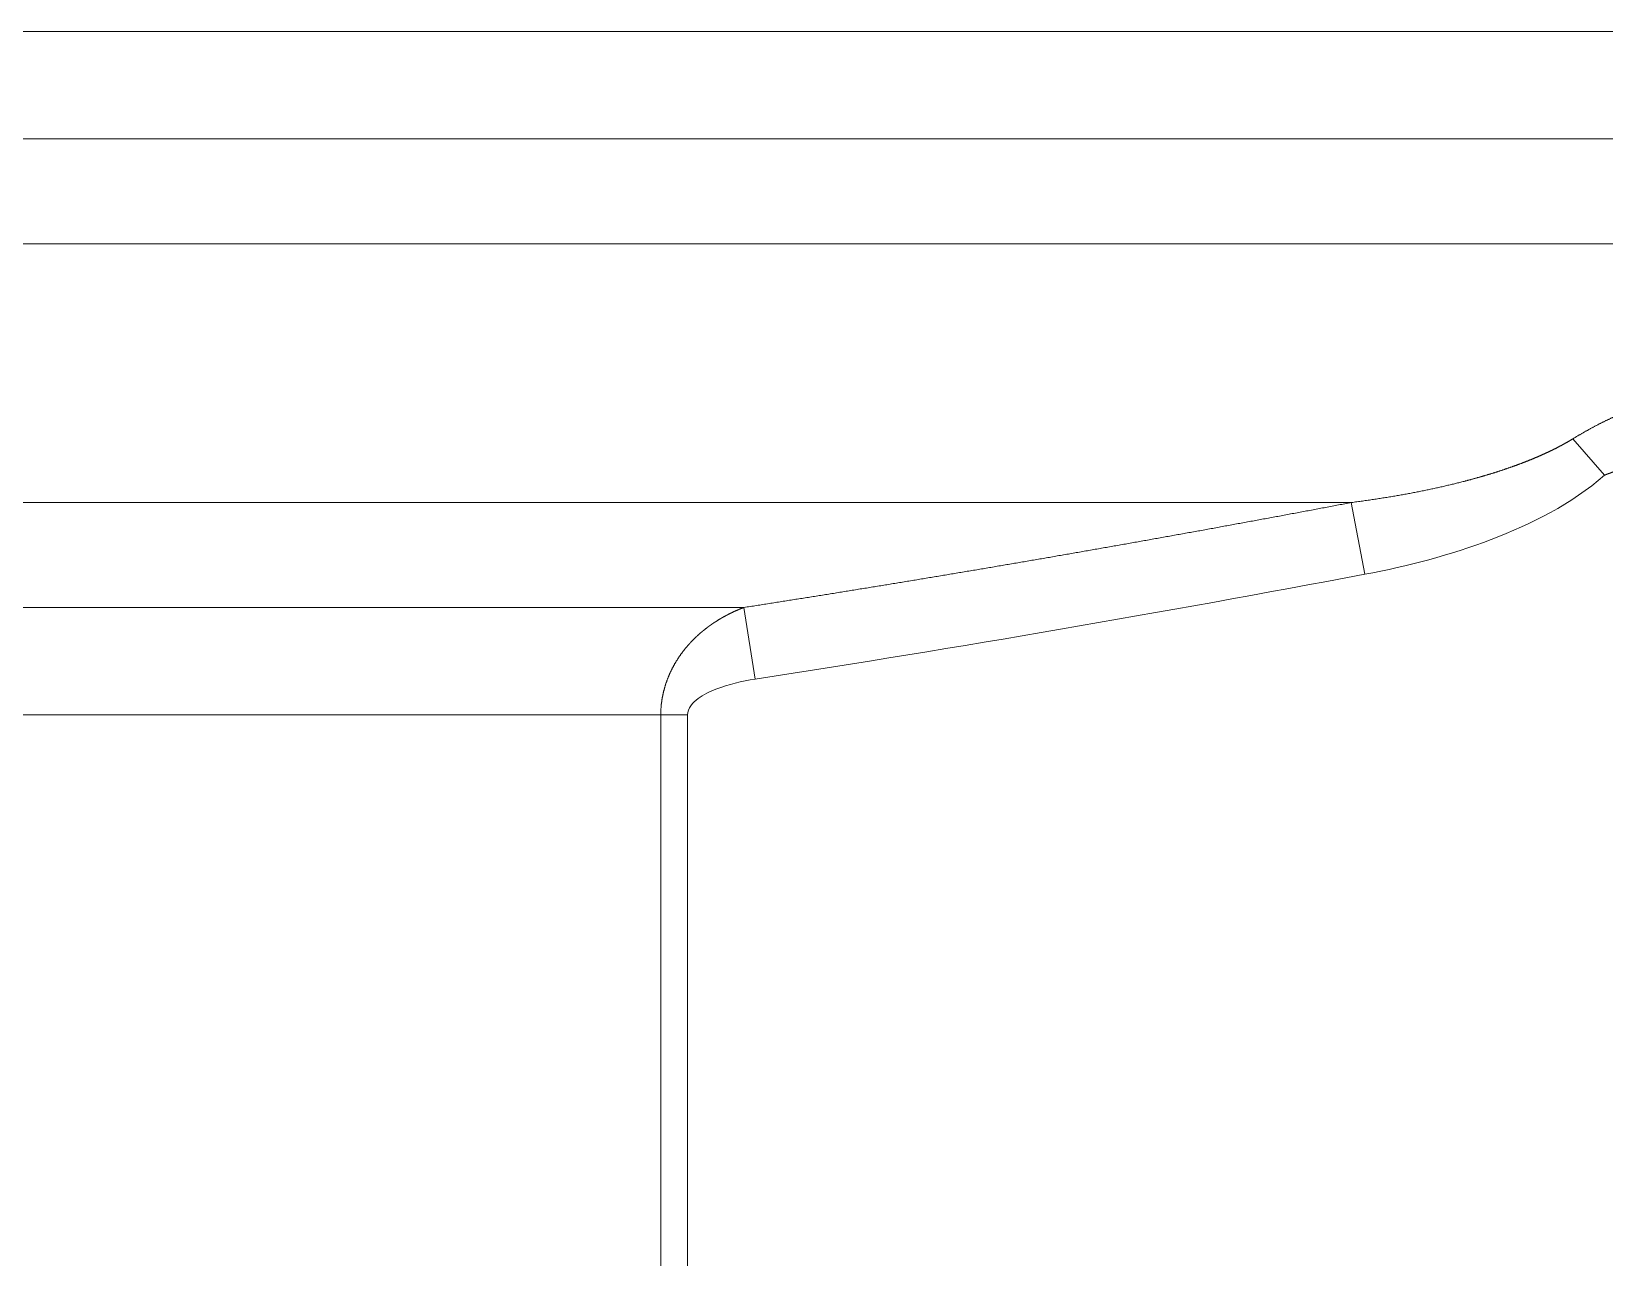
# Model space of a CAD drawing. Header units: millimetres. Extents: x 4664 to 8864, y -38 to 2932.
# Drawn here: x 7886.99 to 7904.46, y 1834.9 to 1848.52 of the extents above; entities that cross this region are included whole.
import ezdxf

# ---------------------------------------------------------------- set-up
doc = ezdxf.new("R2010")
doc.units = ezdxf.units.MM

msp = doc.modelspace()

# ---------------------------------------------------------------- linework, layer by layer
at = {"lineweight": 5}
for p, q in [((7872.896, 1848.517), (7926.477, 1848.517)), ((7874.09, 1847.323), (7926.065, 1847.323)), ((7873.117, 1846.158), (7929.4, 1846.158)), ((7904.457, 1843.588), (7904.105, 1843.992)), ((7873.117, 1843.285), (7901.645, 1843.285)), ((7901.796, 1842.488), (7901.645, 1843.285)), ((7894.902, 1842.119), (7874.09, 1842.119)), ((7894.902, 1842.119), (7895.025, 1841.323)), ((7872.896, 1840.925), (7894.275, 1840.925)), ((7893.978, 1840.925), (7893.978, 1829.869)), ((7894.275, 1829.869), (7894.275, 1840.925))]:
    msp.add_line(p, q, dxfattribs=at)
for points, knots in [([(7907.534, 1844.199), (7907.532, 1844.2), (7907.527, 1844.203), (7907.519, 1844.206), (7907.511, 1844.209), (7907.504, 1844.212), (7907.496, 1844.215), (7907.488, 1844.218), (7907.481, 1844.221), (7907.473, 1844.224), (7907.465, 1844.227), (7907.457, 1844.231), (7907.449, 1844.234), (7907.442, 1844.237), (7907.434, 1844.24), (7907.426, 1844.243), (7907.418, 1844.246), (7907.41, 1844.249), (7907.402, 1844.251), (7907.394, 1844.254), (7907.386, 1844.257), (7907.378, 1844.26), (7907.37, 1844.263), (7907.362, 1844.266), (7907.354, 1844.269), (7907.346, 1844.272), (7907.338, 1844.275), (7907.33, 1844.277), (7907.322, 1844.28), (7907.314, 1844.283), (7907.306, 1844.286), (7907.298, 1844.289), (7907.289, 1844.291), (7907.281, 1844.294), (7907.273, 1844.297), (7907.265, 1844.3), (7907.257, 1844.302), (7907.248, 1844.305), (7907.24, 1844.308), (7907.232, 1844.31), (7907.223, 1844.313), (7907.215, 1844.316), (7907.207, 1844.318), (7907.198, 1844.321), (7907.19, 1844.323), (7907.182, 1844.326), (7907.173, 1844.329), (7907.165, 1844.331), (7907.157, 1844.334), (7907.148, 1844.336), (7907.14, 1844.339), (7907.131, 1844.341), (7907.123, 1844.344), (7907.114, 1844.346), (7907.106, 1844.349), (7907.097, 1844.351), (7907.089, 1844.353), (7907.08, 1844.356), (7907.071, 1844.358), (7907.063, 1844.36), (7907.054, 1844.363), (7907.046, 1844.365), (7907.037, 1844.367), (7907.028, 1844.37), (7907.02, 1844.372), (7907.011, 1844.374), (7907.002, 1844.377), (7906.993, 1844.379), (7906.985, 1844.381), (7906.976, 1844.383), (7906.967, 1844.385), (7906.958, 1844.388), (7906.95, 1844.39), (7906.941, 1844.392), (7906.932, 1844.394), (7906.923, 1844.396), (7906.914, 1844.398), (7906.905, 1844.4), (7906.896, 1844.403), (7906.888, 1844.405), (7906.879, 1844.407), (7906.87, 1844.409), (7906.861, 1844.411), (7906.852, 1844.413), (7906.843, 1844.415), (7906.834, 1844.417), (7906.825, 1844.419), (7906.816, 1844.421), (7906.807, 1844.422), (7906.798, 1844.424), (7906.789, 1844.426), (7906.78, 1844.428), (7906.77, 1844.43), (7906.761, 1844.432), (7906.752, 1844.434), (7906.743, 1844.435), (7906.734, 1844.437), (7906.691, 1844.445), (7906.615, 1844.459), (7906.505, 1844.476), (7906.396, 1844.491), (7906.287, 1844.502), (7906.179, 1844.51), (7906.072, 1844.516), (7905.964, 1844.519), (7905.888, 1844.518), (7905.843, 1844.518), (7905.827, 1844.517), (7905.812, 1844.517), (7905.797, 1844.516), (7905.782, 1844.516), (7905.767, 1844.515), (7905.752, 1844.515), (7905.737, 1844.514), (7905.722, 1844.513), (7905.707, 1844.513), (7905.692, 1844.512), (7905.677, 1844.511), (7905.662, 1844.51), (7905.648, 1844.509), (7905.633, 1844.508), (7905.618, 1844.506), (7905.603, 1844.505), (7905.589, 1844.504), (7905.574, 1844.503), (7905.56, 1844.501), (7905.545, 1844.5), (7905.53, 1844.498), (7905.516, 1844.497), (7905.502, 1844.495), (7905.487, 1844.493), (7905.473, 1844.492), (7905.458, 1844.49), (7905.444, 1844.488), (7905.43, 1844.486), (7905.415, 1844.484), (7905.401, 1844.482), (7905.387, 1844.48), (7905.373, 1844.478), (7905.359, 1844.475), (7905.345, 1844.473), (7905.331, 1844.471), (7905.317, 1844.468), (7905.303, 1844.466), (7905.289, 1844.464), (7905.275, 1844.461), (7905.261, 1844.458), (7905.247, 1844.456), (7905.233, 1844.453), (7905.219, 1844.45), (7905.205, 1844.447), (7905.192, 1844.444), (7905.178, 1844.441), (7905.164, 1844.438), (7905.151, 1844.435), (7905.137, 1844.432), (7905.123, 1844.429), (7905.11, 1844.426), (7905.096, 1844.422), (7905.083, 1844.419), (7905.069, 1844.415), (7905.056, 1844.412), (7905.043, 1844.408), (7905.029, 1844.405), (7905.016, 1844.401), (7905.002, 1844.397), (7904.989, 1844.394), (7904.976, 1844.39), (7904.963, 1844.386), (7904.949, 1844.382), (7904.936, 1844.378), (7904.923, 1844.374), (7904.91, 1844.37), (7904.897, 1844.365), (7904.884, 1844.361), (7904.871, 1844.357), (7904.858, 1844.353), (7904.845, 1844.348), (7904.832, 1844.344), (7904.819, 1844.339), (7904.806, 1844.335), (7904.793, 1844.33), (7904.78, 1844.325), (7904.767, 1844.321), (7904.755, 1844.316), (7904.742, 1844.311), (7904.729, 1844.306), (7904.716, 1844.301), (7904.704, 1844.296), (7904.691, 1844.291), (7904.678, 1844.286), (7904.666, 1844.281), (7904.653, 1844.276), (7904.64, 1844.27), (7904.628, 1844.265), (7904.615, 1844.26), (7904.603, 1844.254), (7904.59, 1844.249), (7904.578, 1844.243), (7904.565, 1844.238), (7904.553, 1844.232), (7904.54, 1844.227), (7904.528, 1844.221), (7904.516, 1844.215), (7904.503, 1844.209), (7904.491, 1844.203), (7904.479, 1844.197), (7904.466, 1844.192), (7904.454, 1844.186), (7904.442, 1844.179), (7904.43, 1844.173), (7904.417, 1844.167), (7904.405, 1844.161), (7904.393, 1844.155), (7904.381, 1844.149), (7904.369, 1844.142), (7904.357, 1844.136), (7904.344, 1844.129), (7904.332, 1844.123), (7904.32, 1844.116), (7904.308, 1844.11), (7904.296, 1844.103), (7904.284, 1844.097), (7904.272, 1844.09), (7904.26, 1844.083), (7904.248, 1844.076), (7904.236, 1844.07), (7904.224, 1844.063), (7904.212, 1844.056), (7904.2, 1844.049), (7904.188, 1844.042), (7904.176, 1844.035), (7904.165, 1844.028), (7904.153, 1844.021), (7904.141, 1844.014), (7904.129, 1844.007), (7904.117, 1844), (7904.109, 1843.995), (7904.105, 1843.992)], [0, 0, 0, 0, 0.002507, 0.005016, 0.007526, 0.010038, 0.012552, 0.015067, 0.017584, 0.020103, 0.022624, 0.025146, 0.027671, 0.030197, 0.032725, 0.035254, 0.037786, 0.040319, 0.042854, 0.045391, 0.047929, 0.05047, 0.053013, 0.055557, 0.058103, 0.060651, 0.063201, 0.065753, 0.068307, 0.070863, 0.07342, 0.07598, 0.078542, 0.081105, 0.083671, 0.086238, 0.088808, 0.091379, 0.093953, 0.096528, 0.099106, 0.101685, 0.104267, 0.10685, 0.109436, 0.112024, 0.114614, 0.117205, 0.119799, 0.122396, 0.124994, 0.127594, 0.130197, 0.132801, 0.135408, 0.138017, 0.140628, 0.143241, 0.145856, 0.148474, 0.151094, 0.153716, 0.15634, 0.158966, 0.161595, 0.164226, 0.166859, 0.169494, 0.172131, 0.174771, 0.177413, 0.180058, 0.182705, 0.185354, 0.188005, 0.190658, 0.193314, 0.195973, 0.198633, 0.201296, 0.203961, 0.206629, 0.209299, 0.211972, 0.214646, 0.217323, 0.220003, 0.222685, 0.225369, 0.228056, 0.230746, 0.233437, 0.236131, 0.238828, 0.241527, 0.244229, 0.246933, 0.249639, 0.282019, 0.314044, 0.34573, 0.377091, 0.408141, 0.438899, 0.469379, 0.499599, 0.503922, 0.508233, 0.512533, 0.516822, 0.521101, 0.525368, 0.529625, 0.533871, 0.538107, 0.542332, 0.546546, 0.55075, 0.554944, 0.559127, 0.5633, 0.567463, 0.571615, 0.575758, 0.57989, 0.584013, 0.588125, 0.592228, 0.596321, 0.600404, 0.604477, 0.608541, 0.612595, 0.61664, 0.620675, 0.624701, 0.628718, 0.632725, 0.636723, 0.640712, 0.644692, 0.648663, 0.652626, 0.656579, 0.660524, 0.664459, 0.668387, 0.672305, 0.676216, 0.680117, 0.684011, 0.687896, 0.691773, 0.695642, 0.699503, 0.703356, 0.707201, 0.711038, 0.714867, 0.718689, 0.722503, 0.726309, 0.730108, 0.7339, 0.737684, 0.741461, 0.745231, 0.748994, 0.75275, 0.7565, 0.760242, 0.763977, 0.767706, 0.771428, 0.775144, 0.778854, 0.782557, 0.786253, 0.789944, 0.793628, 0.797307, 0.80098, 0.804646, 0.808307, 0.811963, 0.815613, 0.819257, 0.822896, 0.82653, 0.830158, 0.833781, 0.8374, 0.841013, 0.844622, 0.848225, 0.851824, 0.855419, 0.859009, 0.862594, 0.866175, 0.869752, 0.873325, 0.876894, 0.880459, 0.88402, 0.887577, 0.891131, 0.894681, 0.898227, 0.90177, 0.90531, 0.908847, 0.912381, 0.915911, 0.919439, 0.922964, 0.926486, 0.930006, 0.933523, 0.937037, 0.94055, 0.94406, 0.947568, 0.951074, 0.954578, 0.95808, 0.96158, 0.965079, 0.968577, 0.972073, 0.975567, 0.97906, 0.982553, 0.986044, 0.989534, 0.993023, 0.996512, 1, 1, 1, 1]), ([(7904.105, 1843.992), (7904.103, 1843.991), (7904.099, 1843.989), (7904.093, 1843.985), (7904.088, 1843.982), (7904.082, 1843.978), (7904.076, 1843.975), (7904.07, 1843.971), (7904.063, 1843.967), (7904.057, 1843.964), (7904.051, 1843.96), (7904.045, 1843.957), (7904.039, 1843.953), (7904.033, 1843.95), (7904.026, 1843.946), (7904.02, 1843.943), (7904.014, 1843.939), (7904.007, 1843.936), (7904.001, 1843.932), (7903.995, 1843.929), (7903.988, 1843.925), (7903.982, 1843.922), (7903.975, 1843.918), (7903.969, 1843.915), (7903.962, 1843.911), (7903.955, 1843.908), (7903.949, 1843.904), (7903.942, 1843.901), (7903.935, 1843.897), (7903.929, 1843.894), (7903.922, 1843.89), (7903.915, 1843.887), (7903.908, 1843.883), (7903.901, 1843.88), (7903.894, 1843.877), (7903.887, 1843.873), (7903.881, 1843.87), (7903.874, 1843.866), (7903.866, 1843.863), (7903.859, 1843.859), (7903.852, 1843.856), (7903.845, 1843.853), (7903.838, 1843.849), (7903.831, 1843.846), (7903.824, 1843.842), (7903.816, 1843.839), (7903.809, 1843.836), (7903.802, 1843.832), (7903.794, 1843.829), (7903.787, 1843.825), (7903.78, 1843.822), (7903.772, 1843.819), (7903.765, 1843.815), (7903.757, 1843.812), (7903.75, 1843.809), (7903.742, 1843.805), (7903.734, 1843.802), (7903.727, 1843.799), (7903.719, 1843.795), (7903.711, 1843.792), (7903.704, 1843.789), (7903.696, 1843.785), (7903.688, 1843.782), (7903.68, 1843.779), (7903.672, 1843.775), (7903.665, 1843.772), (7903.657, 1843.769), (7903.649, 1843.766), (7903.641, 1843.762), (7903.633, 1843.759), (7903.625, 1843.756), (7903.617, 1843.753), (7903.608, 1843.749), (7903.6, 1843.746), (7903.592, 1843.743), (7903.584, 1843.74), (7903.576, 1843.736), (7903.567, 1843.733), (7903.559, 1843.73), (7903.551, 1843.727), (7903.542, 1843.723), (7903.534, 1843.72), (7903.526, 1843.717), (7903.517, 1843.714), (7903.509, 1843.711), (7903.5, 1843.708), (7903.491, 1843.704), (7903.483, 1843.701), (7903.474, 1843.698), (7903.466, 1843.695), (7903.457, 1843.692), (7903.448, 1843.689), (7903.439, 1843.685), (7903.431, 1843.682), (7903.422, 1843.679), (7903.413, 1843.676), (7903.404, 1843.673), (7903.395, 1843.67), (7903.386, 1843.667), (7903.377, 1843.664), (7903.368, 1843.661), (7903.359, 1843.658), (7903.35, 1843.655), (7903.341, 1843.651), (7903.332, 1843.648), (7903.323, 1843.645), (7903.314, 1843.642), (7903.304, 1843.639), (7903.295, 1843.636), (7903.286, 1843.633), (7903.277, 1843.63), (7903.267, 1843.627), (7903.258, 1843.624), (7903.248, 1843.621), (7903.239, 1843.618), (7903.229, 1843.615), (7903.22, 1843.612), (7903.21, 1843.609), (7903.201, 1843.606), (7903.191, 1843.603), (7903.182, 1843.6), (7903.172, 1843.597), (7903.162, 1843.595), (7903.152, 1843.592), (7903.143, 1843.589), (7903.133, 1843.586), (7903.123, 1843.583), (7903.113, 1843.58), (7903.103, 1843.577), (7903.093, 1843.574), (7903.083, 1843.571), (7903.073, 1843.568), (7903.063, 1843.566), (7903.053, 1843.563), (7903.043, 1843.56), (7903.033, 1843.557), (7903.023, 1843.554), (7903.013, 1843.551), (7903.003, 1843.549), (7902.992, 1843.546), (7902.982, 1843.543), (7902.972, 1843.54), (7902.962, 1843.537), (7902.951, 1843.535), (7902.941, 1843.532), (7902.93, 1843.529), (7902.92, 1843.526), (7902.905, 1843.522), (7902.886, 1843.517), (7902.862, 1843.511), (7902.838, 1843.505), (7902.814, 1843.499), (7902.79, 1843.493), (7902.766, 1843.487), (7902.741, 1843.482), (7902.716, 1843.476), (7902.691, 1843.47), (7902.666, 1843.464), (7902.641, 1843.458), (7902.616, 1843.453), (7902.59, 1843.447), (7902.564, 1843.441), (7902.538, 1843.436), (7902.512, 1843.43), (7902.486, 1843.425), (7902.459, 1843.419), (7902.432, 1843.414), (7902.405, 1843.408), (7902.378, 1843.403), (7902.351, 1843.398), (7902.324, 1843.392), (7902.296, 1843.387), (7902.268, 1843.382), (7902.24, 1843.377), (7902.212, 1843.372), (7902.184, 1843.367), (7902.156, 1843.362), (7902.127, 1843.357), (7902.098, 1843.352), (7902.069, 1843.347), (7902.04, 1843.342), (7902.011, 1843.338), (7901.981, 1843.333), (7901.951, 1843.328), (7901.922, 1843.324), (7901.892, 1843.319), (7901.861, 1843.315), (7901.831, 1843.31), (7901.8, 1843.306), (7901.77, 1843.301), (7901.739, 1843.297), (7901.708, 1843.293), (7901.676, 1843.289), (7901.656, 1843.286), (7901.645, 1843.285)], [0, 0, 0, 0, 0.002665, 0.00534, 0.008025, 0.01072, 0.013425, 0.01614, 0.018865, 0.0216, 0.024346, 0.027101, 0.029867, 0.032642, 0.035428, 0.038224, 0.04103, 0.043847, 0.046673, 0.04951, 0.052357, 0.055214, 0.058082, 0.06096, 0.063848, 0.066746, 0.069655, 0.072573, 0.075503, 0.078442, 0.081392, 0.084352, 0.087323, 0.090304, 0.093295, 0.096297, 0.099309, 0.102332, 0.105365, 0.108408, 0.111462, 0.114527, 0.117602, 0.120687, 0.123783, 0.126889, 0.130006, 0.133133, 0.136271, 0.139419, 0.142578, 0.145747, 0.148927, 0.152117, 0.155318, 0.15853, 0.161752, 0.164985, 0.168228, 0.171482, 0.174747, 0.178022, 0.181308, 0.184605, 0.187912, 0.19123, 0.194558, 0.197897, 0.201247, 0.204607, 0.207978, 0.21136, 0.214753, 0.218156, 0.22157, 0.224995, 0.22843, 0.231876, 0.235333, 0.2388, 0.242279, 0.245768, 0.249268, 0.252778, 0.2563, 0.259832, 0.263375, 0.266929, 0.270493, 0.274068, 0.277654, 0.281251, 0.284859, 0.288478, 0.292107, 0.295747, 0.299398, 0.30306, 0.306733, 0.310417, 0.314111, 0.317816, 0.321532, 0.325259, 0.328997, 0.332746, 0.336506, 0.340276, 0.344058, 0.34785, 0.351653, 0.355467, 0.359292, 0.363128, 0.366975, 0.370833, 0.374702, 0.378581, 0.382472, 0.386373, 0.390286, 0.394209, 0.398143, 0.402089, 0.406045, 0.410012, 0.41399, 0.417979, 0.421979, 0.42599, 0.430012, 0.434045, 0.438089, 0.442144, 0.44621, 0.450286, 0.454374, 0.458473, 0.462583, 0.466704, 0.470836, 0.474978, 0.479132, 0.483297, 0.487473, 0.49166, 0.495858, 0.500067, 0.509499, 0.518994, 0.528553, 0.538176, 0.547862, 0.557612, 0.567426, 0.577303, 0.587245, 0.59725, 0.607319, 0.617451, 0.627648, 0.637908, 0.648232, 0.65862, 0.669072, 0.679588, 0.690168, 0.700812, 0.711519, 0.722291, 0.733126, 0.744025, 0.754989, 0.766016, 0.777107, 0.788263, 0.799482, 0.810765, 0.822112, 0.833523, 0.844999, 0.856538, 0.868141, 0.879808, 0.891539, 0.903335, 0.915194, 0.927117, 0.939104, 0.951155, 0.963271, 0.97545, 0.987693, 1, 1, 1, 1]), ([(7904.457, 1843.588), (7904.459, 1843.589), (7904.463, 1843.591), (7904.47, 1843.593), (7904.476, 1843.596), (7904.482, 1843.598), (7904.488, 1843.601), (7904.495, 1843.603), (7904.501, 1843.606), (7904.507, 1843.608), (7904.514, 1843.61), (7904.52, 1843.613), (7904.526, 1843.615), (7904.532, 1843.618), (7904.538, 1843.62), (7904.545, 1843.622), (7904.551, 1843.624), (7904.557, 1843.627), (7904.563, 1843.629), (7904.569, 1843.631), (7904.575, 1843.634), (7904.582, 1843.636), (7904.588, 1843.638), (7904.594, 1843.64), (7904.6, 1843.642), (7904.606, 1843.645), (7904.612, 1843.647), (7904.618, 1843.649), (7904.624, 1843.651), (7904.63, 1843.653), (7904.636, 1843.655), (7904.642, 1843.657), (7904.648, 1843.659), (7904.654, 1843.661), (7904.66, 1843.663), (7904.666, 1843.665), (7904.672, 1843.667), (7904.678, 1843.669), (7904.684, 1843.671), (7904.69, 1843.673), (7904.695, 1843.675), (7904.701, 1843.677), (7904.707, 1843.679), (7904.713, 1843.681), (7904.719, 1843.683), (7904.725, 1843.685), (7904.73, 1843.687), (7904.736, 1843.688), (7904.742, 1843.69), (7904.748, 1843.692), (7904.753, 1843.694), (7904.759, 1843.696), (7904.765, 1843.697), (7904.771, 1843.699), (7904.776, 1843.701), (7904.782, 1843.703), (7904.788, 1843.704), (7904.793, 1843.706), (7904.799, 1843.708), (7904.805, 1843.709), (7904.81, 1843.711), (7904.816, 1843.713), (7904.821, 1843.714), (7904.827, 1843.716), (7904.832, 1843.717), (7904.838, 1843.719), (7904.844, 1843.721), (7904.849, 1843.722), (7904.855, 1843.724), (7904.86, 1843.725), (7904.865, 1843.727), (7904.871, 1843.728), (7904.876, 1843.73), (7904.882, 1843.731), (7904.887, 1843.733), (7904.893, 1843.734), (7904.898, 1843.735), (7904.903, 1843.737), (7904.909, 1843.738), (7904.914, 1843.74), (7904.919, 1843.741), (7904.925, 1843.742), (7904.93, 1843.744), (7904.935, 1843.745), (7904.94, 1843.746), (7904.946, 1843.747), (7904.951, 1843.749), (7904.956, 1843.75), (7904.961, 1843.751), (7904.967, 1843.752), (7904.972, 1843.754), (7904.977, 1843.755), (7904.982, 1843.756), (7904.987, 1843.757), (7904.992, 1843.758), (7904.997, 1843.76), (7905.002, 1843.761), (7905.008, 1843.762), (7905.013, 1843.763), (7905.018, 1843.764), (7905.023, 1843.765), (7905.028, 1843.766), (7905.033, 1843.767), (7905.038, 1843.768), (7905.043, 1843.769), (7905.048, 1843.77), (7905.052, 1843.771), (7905.057, 1843.772), (7905.062, 1843.773), (7905.067, 1843.774), (7905.072, 1843.775), (7905.077, 1843.776), (7905.082, 1843.777), (7905.087, 1843.778), (7905.091, 1843.779), (7905.096, 1843.78), (7905.101, 1843.781), (7905.106, 1843.781), (7905.11, 1843.782), (7905.115, 1843.783), (7905.12, 1843.784), (7905.125, 1843.785), (7905.129, 1843.786), (7905.134, 1843.786), (7905.139, 1843.787), (7905.143, 1843.788), (7905.148, 1843.789), (7905.153, 1843.789), (7905.157, 1843.79), (7905.162, 1843.791), (7905.166, 1843.792), (7905.171, 1843.792), (7905.175, 1843.793), (7905.18, 1843.794), (7905.184, 1843.794), (7905.189, 1843.795), (7905.193, 1843.795), (7905.198, 1843.796), (7905.202, 1843.797), (7905.207, 1843.797), (7905.211, 1843.798), (7905.215, 1843.798), (7905.22, 1843.799), (7905.224, 1843.8), (7905.228, 1843.8), (7905.233, 1843.801), (7905.237, 1843.801), (7905.252, 1843.803), (7905.277, 1843.806), (7905.314, 1843.809), (7905.351, 1843.812), (7905.388, 1843.815), (7905.425, 1843.816), (7905.463, 1843.818), (7905.501, 1843.818), (7905.54, 1843.818), (7905.579, 1843.818), (7905.618, 1843.817), (7905.658, 1843.815), (7905.698, 1843.813), (7905.738, 1843.81), (7905.779, 1843.807), (7905.82, 1843.803), (7905.861, 1843.798), (7905.903, 1843.793), (7905.945, 1843.786), (7905.987, 1843.78), (7906.028, 1843.773), (7906.067, 1843.765), (7906.107, 1843.758), (7906.148, 1843.749), (7906.191, 1843.739), (7906.236, 1843.728), (7906.282, 1843.716), (7906.331, 1843.703), (7906.381, 1843.689), (7906.433, 1843.673), (7906.487, 1843.656), (7906.542, 1843.638), (7906.599, 1843.618), (7906.658, 1843.597), (7906.718, 1843.573), (7906.769, 1843.553), (7906.808, 1843.537), (7906.837, 1843.524), (7906.864, 1843.512), (7906.892, 1843.5), (7906.918, 1843.488), (7906.944, 1843.476), (7906.97, 1843.464), (7906.995, 1843.452), (7907.019, 1843.44), (7907.043, 1843.428), (7907.066, 1843.417), (7907.089, 1843.405), (7907.111, 1843.394), (7907.132, 1843.382), (7907.153, 1843.371), (7907.174, 1843.36), (7907.194, 1843.349), (7907.213, 1843.338), (7907.232, 1843.328), (7907.25, 1843.317), (7907.268, 1843.307), (7907.285, 1843.297), (7907.302, 1843.287), (7907.318, 1843.277), (7907.334, 1843.268), (7907.349, 1843.259), (7907.363, 1843.25), (7907.377, 1843.241), (7907.391, 1843.232), (7907.404, 1843.224), (7907.417, 1843.216), (7907.429, 1843.208), (7907.441, 1843.2), (7907.452, 1843.193), (7907.459, 1843.188), (7907.463, 1843.186)], [0, 0, 0, 0, 0.002068, 0.004131, 0.00619, 0.008244, 0.010293, 0.012338, 0.014378, 0.016413, 0.018443, 0.020469, 0.02249, 0.024507, 0.026518, 0.028525, 0.030527, 0.032525, 0.034517, 0.036505, 0.038488, 0.040467, 0.04244, 0.044409, 0.046373, 0.048333, 0.050287, 0.052237, 0.054182, 0.056122, 0.058058, 0.059989, 0.061914, 0.063835, 0.065752, 0.067663, 0.06957, 0.071472, 0.073369, 0.075261, 0.077148, 0.079031, 0.080908, 0.082781, 0.084649, 0.086512, 0.08837, 0.090224, 0.092072, 0.093916, 0.095755, 0.097589, 0.099418, 0.101242, 0.103061, 0.104876, 0.106685, 0.10849, 0.110289, 0.112084, 0.113874, 0.115659, 0.117439, 0.119214, 0.120985, 0.12275, 0.12451, 0.126266, 0.128016, 0.129762, 0.131503, 0.133238, 0.134969, 0.136695, 0.138416, 0.140131, 0.141842, 0.143548, 0.145249, 0.146945, 0.148636, 0.150322, 0.152003, 0.15368, 0.155351, 0.157017, 0.158678, 0.160334, 0.161985, 0.163631, 0.165272, 0.166908, 0.168539, 0.170166, 0.171787, 0.173403, 0.175014, 0.17662, 0.17822, 0.179816, 0.181407, 0.182993, 0.184574, 0.18615, 0.18772, 0.189286, 0.190846, 0.192402, 0.193952, 0.195498, 0.197038, 0.198573, 0.200104, 0.201629, 0.203149, 0.204664, 0.206174, 0.207679, 0.209178, 0.210673, 0.212163, 0.213647, 0.215127, 0.216601, 0.21807, 0.219534, 0.220993, 0.222447, 0.223896, 0.22534, 0.226778, 0.228212, 0.22964, 0.231063, 0.232481, 0.233894, 0.235302, 0.236705, 0.238103, 0.239495, 0.240883, 0.242265, 0.243642, 0.245014, 0.246381, 0.247743, 0.249099, 0.250451, 0.261776, 0.273222, 0.284789, 0.296478, 0.30829, 0.320225, 0.332284, 0.344467, 0.356776, 0.36921, 0.38177, 0.394458, 0.407272, 0.420214, 0.433284, 0.446483, 0.45981, 0.473267, 0.486853, 0.500568, 0.512653, 0.525385, 0.538767, 0.5528, 0.567485, 0.582824, 0.598818, 0.615469, 0.632777, 0.650745, 0.669372, 0.688659, 0.708608, 0.729219, 0.750493, 0.760562, 0.77046, 0.780187, 0.789742, 0.799126, 0.808338, 0.817377, 0.826244, 0.834939, 0.843461, 0.85181, 0.859986, 0.867988, 0.875817, 0.883473, 0.890954, 0.898262, 0.905396, 0.912356, 0.919142, 0.925754, 0.932192, 0.938455, 0.944543, 0.950458, 0.956198, 0.961763, 0.967154, 0.97237, 0.977412, 0.982279, 0.986971, 0.991489, 0.995832, 1, 1, 1, 1]), ([(7901.796, 1842.488), (7902.274, 1842.578), (7902.743, 1842.7), (7903.651, 1843.048), (7904.087, 1843.266), (7904.457, 1843.588)], [0, 0, 0, 0, 0.5, 0.5, 1, 1, 1, 1]), ([(7901.645, 1843.285), (7901.621, 1843.28), (7901.574, 1843.271), (7901.503, 1843.258), (7901.432, 1843.244), (7901.361, 1843.231), (7901.291, 1843.218), (7901.22, 1843.204), (7901.149, 1843.191), (7901.078, 1843.178), (7901.007, 1843.165), (7900.936, 1843.151), (7900.866, 1843.138), (7900.795, 1843.125), (7900.724, 1843.112), (7900.653, 1843.099), (7900.583, 1843.086), (7900.512, 1843.073), (7900.441, 1843.06), (7900.371, 1843.047), (7900.3, 1843.034), (7900.229, 1843.021), (7900.159, 1843.008), (7900.088, 1842.995), (7900.018, 1842.982), (7899.947, 1842.969), (7899.876, 1842.957), (7899.806, 1842.944), (7899.735, 1842.931), (7899.665, 1842.919), (7899.594, 1842.906), (7899.524, 1842.893), (7899.453, 1842.881), (7899.383, 1842.868), (7899.313, 1842.855), (7899.242, 1842.843), (7899.172, 1842.83), (7899.101, 1842.818), (7899.031, 1842.805), (7898.961, 1842.793), (7898.89, 1842.781), (7898.82, 1842.768), (7898.75, 1842.756), (7898.679, 1842.744), (7898.609, 1842.731), (7898.539, 1842.719), (7898.468, 1842.707), (7898.398, 1842.695), (7898.328, 1842.682), (7898.258, 1842.67), (7898.188, 1842.658), (7898.117, 1842.646), (7898.047, 1842.634), (7897.977, 1842.622), (7897.907, 1842.61), (7897.837, 1842.598), (7897.767, 1842.586), (7897.697, 1842.574), (7897.626, 1842.562), (7897.556, 1842.55), (7897.486, 1842.538), (7897.416, 1842.527), (7897.346, 1842.515), (7897.276, 1842.503), (7897.206, 1842.491), (7897.136, 1842.48), (7897.066, 1842.468), (7896.996, 1842.456), (7896.926, 1842.445), (7896.856, 1842.433), (7896.786, 1842.421), (7896.716, 1842.41), (7896.646, 1842.398), (7896.576, 1842.387), (7896.507, 1842.375), (7896.437, 1842.364), (7896.367, 1842.353), (7896.297, 1842.341), (7896.227, 1842.33), (7896.157, 1842.319), (7896.087, 1842.307), (7896.018, 1842.296), (7895.948, 1842.285), (7895.878, 1842.273), (7895.808, 1842.262), (7895.738, 1842.251), (7895.669, 1842.24), (7895.599, 1842.229), (7895.529, 1842.218), (7895.459, 1842.207), (7895.39, 1842.196), (7895.32, 1842.185), (7895.25, 1842.174), (7895.181, 1842.163), (7895.111, 1842.152), (7895.041, 1842.141), (7894.971, 1842.13), (7894.925, 1842.123), (7894.902, 1842.119)], [0, 0, 0, 0, 0.010551, 0.0211, 0.031645, 0.042187, 0.052725, 0.063261, 0.073793, 0.084322, 0.094848, 0.105371, 0.115891, 0.126408, 0.136921, 0.147432, 0.157939, 0.168444, 0.178945, 0.189443, 0.199939, 0.210431, 0.22092, 0.231407, 0.24189, 0.25237, 0.262848, 0.273322, 0.283794, 0.294263, 0.304728, 0.315191, 0.325651, 0.336108, 0.346563, 0.357014, 0.367463, 0.377909, 0.388352, 0.398792, 0.40923, 0.419664, 0.430096, 0.440525, 0.450952, 0.461376, 0.471797, 0.482215, 0.492631, 0.503044, 0.513455, 0.523862, 0.534268, 0.54467, 0.55507, 0.565468, 0.575862, 0.586255, 0.596644, 0.607032, 0.617416, 0.627798, 0.638178, 0.648555, 0.65893, 0.669302, 0.679672, 0.69004, 0.700405, 0.710767, 0.721127, 0.731485, 0.741841, 0.752194, 0.762545, 0.772893, 0.783239, 0.793583, 0.803925, 0.814264, 0.824601, 0.834936, 0.845269, 0.855599, 0.865927, 0.876253, 0.886577, 0.896899, 0.907218, 0.917536, 0.927851, 0.938164, 0.948475, 0.958784, 0.969091, 0.979396, 0.989699, 1, 1, 1, 1]), ([(7894.902, 1842.119), (7894.9, 1842.119), (7894.896, 1842.117), (7894.89, 1842.115), (7894.885, 1842.113), (7894.879, 1842.111), (7894.873, 1842.108), (7894.867, 1842.106), (7894.862, 1842.104), (7894.856, 1842.101), (7894.85, 1842.099), (7894.845, 1842.097), (7894.839, 1842.094), (7894.834, 1842.092), (7894.828, 1842.09), (7894.823, 1842.087), (7894.817, 1842.085), (7894.812, 1842.083), (7894.806, 1842.08), (7894.801, 1842.078), (7894.795, 1842.075), (7894.79, 1842.073), (7894.784, 1842.07), (7894.779, 1842.068), (7894.774, 1842.065), (7894.768, 1842.063), (7894.763, 1842.06), (7894.758, 1842.058), (7894.753, 1842.055), (7894.747, 1842.052), (7894.742, 1842.05), (7894.737, 1842.047), (7894.732, 1842.045), (7894.727, 1842.042), (7894.721, 1842.039), (7894.716, 1842.037), (7894.711, 1842.034), (7894.706, 1842.031), (7894.701, 1842.029), (7894.696, 1842.026), (7894.691, 1842.023), (7894.686, 1842.02), (7894.681, 1842.018), (7894.676, 1842.015), (7894.671, 1842.012), (7894.666, 1842.009), (7894.661, 1842.007), (7894.656, 1842.004), (7894.651, 1842.001), (7894.647, 1841.998), (7894.642, 1841.995), (7894.637, 1841.992), (7894.632, 1841.99), (7894.627, 1841.987), (7894.623, 1841.984), (7894.618, 1841.981), (7894.613, 1841.978), (7894.609, 1841.975), (7894.604, 1841.972), (7894.599, 1841.969), (7894.595, 1841.966), (7894.59, 1841.963), (7894.586, 1841.96), (7894.581, 1841.958), (7894.576, 1841.955), (7894.572, 1841.952), (7894.567, 1841.949), (7894.563, 1841.946), (7894.558, 1841.943), (7894.554, 1841.94), (7894.55, 1841.937), (7894.545, 1841.933), (7894.541, 1841.93), (7894.536, 1841.927), (7894.532, 1841.924), (7894.528, 1841.921), (7894.524, 1841.918), (7894.519, 1841.915), (7894.515, 1841.912), (7894.511, 1841.909), (7894.507, 1841.906), (7894.502, 1841.903), (7894.498, 1841.9), (7894.494, 1841.896), (7894.49, 1841.893), (7894.486, 1841.89), (7894.482, 1841.887), (7894.478, 1841.884), (7894.474, 1841.881), (7894.47, 1841.877), (7894.466, 1841.874), (7894.462, 1841.871), (7894.458, 1841.868), (7894.454, 1841.865), (7894.45, 1841.862), (7894.446, 1841.858), (7894.442, 1841.855), (7894.438, 1841.852), (7894.434, 1841.849), (7894.43, 1841.845), (7894.426, 1841.842), (7894.423, 1841.839), (7894.419, 1841.836), (7894.415, 1841.832), (7894.411, 1841.829), (7894.408, 1841.826), (7894.404, 1841.823), (7894.4, 1841.819), (7894.397, 1841.816), (7894.393, 1841.813), (7894.389, 1841.81), (7894.386, 1841.806), (7894.382, 1841.803), (7894.379, 1841.8), (7894.375, 1841.796), (7894.372, 1841.793), (7894.368, 1841.79), (7894.365, 1841.787), (7894.361, 1841.783), (7894.358, 1841.78), (7894.354, 1841.777), (7894.351, 1841.773), (7894.348, 1841.77), (7894.344, 1841.767), (7894.341, 1841.763), (7894.338, 1841.76), (7894.334, 1841.757), (7894.331, 1841.753), (7894.328, 1841.75), (7894.324, 1841.747), (7894.321, 1841.743), (7894.318, 1841.74), (7894.315, 1841.737), (7894.312, 1841.733), (7894.309, 1841.73), (7894.305, 1841.726), (7894.302, 1841.723), (7894.299, 1841.72), (7894.296, 1841.716), (7894.293, 1841.713), (7894.29, 1841.71), (7894.287, 1841.706), (7894.284, 1841.703), (7894.281, 1841.699), (7894.278, 1841.696), (7894.275, 1841.693), (7894.272, 1841.689), (7894.268, 1841.684), (7894.263, 1841.678), (7894.256, 1841.67), (7894.249, 1841.662), (7894.242, 1841.653), (7894.236, 1841.645), (7894.229, 1841.637), (7894.223, 1841.629), (7894.217, 1841.62), (7894.211, 1841.612), (7894.205, 1841.604), (7894.198, 1841.595), (7894.193, 1841.587), (7894.187, 1841.578), (7894.181, 1841.57), (7894.175, 1841.561), (7894.17, 1841.553), (7894.164, 1841.544), (7894.159, 1841.535), (7894.153, 1841.527), (7894.148, 1841.518), (7894.143, 1841.509), (7894.137, 1841.5), (7894.132, 1841.492), (7894.127, 1841.483), (7894.123, 1841.474), (7894.118, 1841.465), (7894.113, 1841.456), (7894.108, 1841.448), (7894.104, 1841.439), (7894.099, 1841.43), (7894.095, 1841.421), (7894.091, 1841.412), (7894.086, 1841.403), (7894.082, 1841.394), (7894.078, 1841.385), (7894.074, 1841.376), (7894.07, 1841.367), (7894.066, 1841.358), (7894.063, 1841.349), (7894.059, 1841.34), (7894.055, 1841.331), (7894.052, 1841.322), (7894.048, 1841.312), (7894.045, 1841.303), (7894.042, 1841.294), (7894.039, 1841.285), (7894.035, 1841.276), (7894.032, 1841.267), (7894.03, 1841.257), (7894.027, 1841.248), (7894.024, 1841.239), (7894.021, 1841.23), (7894.019, 1841.221), (7894.016, 1841.211), (7894.014, 1841.202), (7894.011, 1841.193), (7894.009, 1841.184), (7894.007, 1841.174), (7894.005, 1841.165), (7894.003, 1841.156), (7894.001, 1841.147), (7893.999, 1841.137), (7893.997, 1841.128), (7893.995, 1841.119), (7893.994, 1841.11), (7893.992, 1841.1), (7893.99, 1841.091), (7893.989, 1841.082), (7893.988, 1841.073), (7893.987, 1841.063), (7893.985, 1841.054), (7893.984, 1841.045), (7893.983, 1841.035), (7893.982, 1841.026), (7893.982, 1841.017), (7893.981, 1841.008), (7893.98, 1840.998), (7893.979, 1840.989), (7893.979, 1840.98), (7893.979, 1840.971), (7893.978, 1840.962), (7893.978, 1840.952), (7893.978, 1840.943), (7893.978, 1840.934), (7893.978, 1840.928), (7893.978, 1840.925)], [0, 0, 0, 0, 0.004074, 0.008139, 0.012194, 0.01624, 0.020276, 0.024303, 0.028321, 0.032329, 0.036328, 0.040318, 0.044298, 0.048269, 0.052231, 0.056183, 0.060126, 0.064059, 0.067984, 0.071899, 0.075804, 0.079701, 0.083588, 0.087465, 0.091334, 0.095193, 0.099043, 0.102883, 0.106715, 0.110537, 0.11435, 0.118153, 0.121947, 0.125732, 0.129508, 0.133275, 0.137032, 0.14078, 0.144519, 0.148249, 0.151969, 0.155681, 0.159383, 0.163076, 0.166759, 0.170434, 0.174099, 0.177756, 0.181403, 0.18504, 0.188669, 0.192289, 0.195899, 0.199501, 0.203093, 0.206676, 0.21025, 0.213815, 0.21737, 0.220917, 0.224455, 0.227983, 0.231503, 0.235013, 0.238514, 0.242006, 0.245489, 0.248964, 0.252429, 0.255885, 0.259332, 0.26277, 0.266199, 0.269619, 0.27303, 0.276431, 0.279824, 0.283208, 0.286583, 0.28995, 0.293307, 0.296655, 0.299994, 0.303324, 0.306645, 0.309958, 0.313261, 0.316556, 0.319842, 0.323118, 0.326386, 0.329645, 0.332895, 0.336136, 0.339369, 0.342592, 0.345807, 0.349013, 0.35221, 0.355398, 0.358577, 0.361748, 0.36491, 0.368063, 0.371207, 0.374342, 0.377469, 0.380587, 0.383696, 0.386796, 0.389888, 0.392971, 0.396045, 0.39911, 0.402167, 0.405215, 0.408255, 0.411285, 0.414307, 0.417321, 0.420325, 0.423322, 0.426309, 0.429288, 0.432258, 0.43522, 0.438173, 0.441117, 0.444053, 0.44698, 0.449899, 0.452809, 0.455711, 0.458604, 0.461489, 0.464365, 0.467232, 0.470091, 0.472942, 0.475784, 0.478618, 0.481443, 0.48426, 0.487068, 0.489868, 0.49266, 0.495443, 0.498218, 0.504826, 0.511413, 0.517979, 0.524523, 0.531047, 0.53755, 0.544032, 0.550493, 0.556934, 0.563355, 0.569756, 0.576137, 0.582498, 0.58884, 0.595162, 0.601464, 0.607748, 0.614013, 0.620258, 0.626485, 0.632694, 0.638884, 0.645056, 0.65121, 0.657346, 0.663465, 0.669565, 0.675649, 0.681716, 0.687765, 0.693798, 0.699814, 0.705813, 0.711796, 0.717764, 0.723715, 0.72965, 0.73557, 0.741475, 0.747365, 0.753239, 0.759099, 0.764944, 0.770775, 0.776591, 0.782394, 0.788183, 0.793958, 0.799719, 0.805468, 0.811203, 0.816926, 0.822636, 0.828334, 0.834019, 0.839693, 0.845355, 0.851005, 0.856644, 0.862271, 0.867888, 0.873494, 0.87909, 0.884676, 0.890251, 0.895817, 0.901373, 0.906919, 0.912457, 0.917985, 0.923505, 0.929017, 0.93452, 0.940015, 0.945502, 0.950982, 0.956455, 0.96192, 0.967379, 0.972831, 0.978276, 0.983716, 0.98915, 0.994577, 1, 1, 1, 1]), ([(7894.275, 1840.925), (7894.275, 1841.001), (7894.333, 1841.064), (7894.452, 1841.152), (7894.521, 1841.185), (7894.731, 1841.267), (7894.877, 1841.3), (7895.025, 1841.323)], [0, 0, 0, 0, 0.25, 0.25, 0.5, 0.5, 1, 1, 1, 1])]:
    msp.add_open_spline(points, degree=3, knots=knots, dxfattribs=at)
msp.add_open_spline([(7895.025, 1841.323), (7897.288, 1841.673), (7899.545, 1842.063), (7901.796, 1842.488)], degree=3, dxfattribs=at)

doc.saveas('drawing.dxf')
